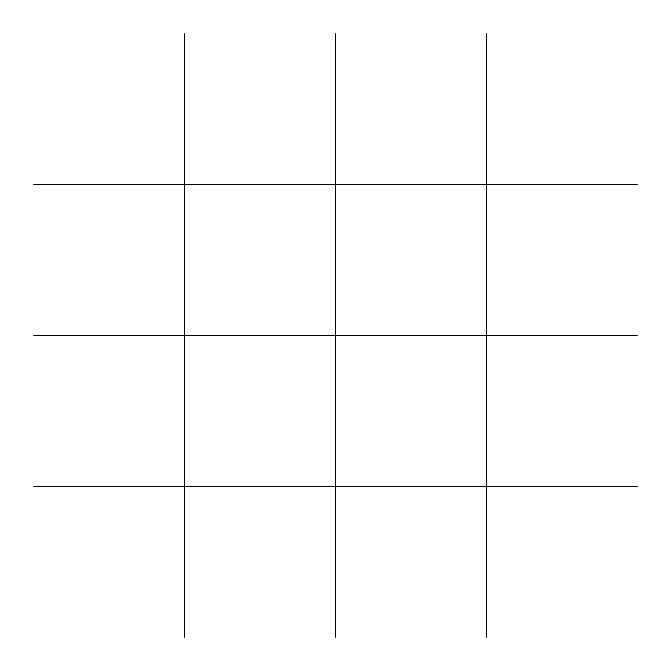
<?xml version="1.0" encoding="UTF-8"?>
<svg xmlns="http://www.w3.org/2000/svg" width="671" height="671" viewBox="0 0 671 671"><rect width="100%" height="100%" fill="white"/><g stroke="black" fill="none" stroke-linecap="round" stroke-linejoin="round"><path stroke-width="1.01" d="M33.55 184.525L637.45 184.525M33.55 335.5L637.45 335.5M33.55 486.475L637.45 486.475M486.475 33.55L486.475 637.45M335.5 33.55L335.5 637.45M184.525 33.55L184.525 637.45"/></g></svg>
